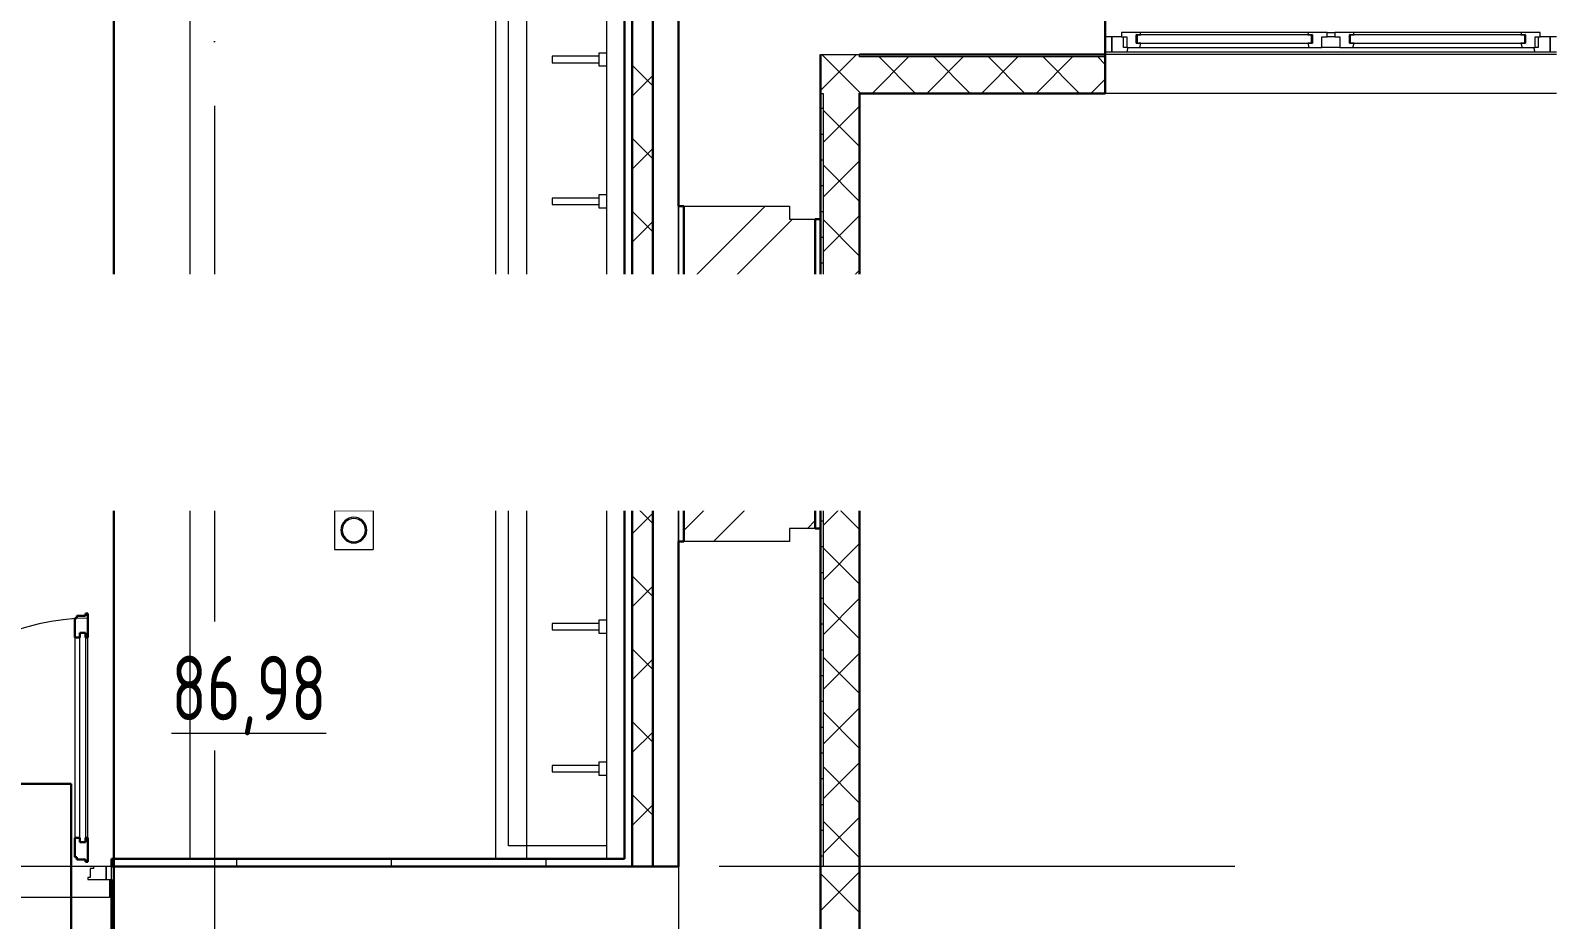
# Model space of a CAD drawing. Header units: millimetres. Extents: x -396912 to 182286, y -43638 to 41610.
# Drawn here: x -25420 to -19501, y 12467 to 15915 of the extents above; entities that cross this region are included whole.
import ezdxf
from ezdxf import colors
from ezdxf.entities.mleader import LeaderData, LeaderLine
from ezdxf.math import Vec2, Vec3

# ---------------------------------------------------------------- set-up
doc = ezdxf.new("R2010")
doc.units = ezdxf.units.MM
doc.linetypes.add('ADSK_Линия сетки', pattern=[25, 20, -2.5, 0, -2.5])
doc.linetypes.add('ADSK_Сверху', pattern=[450, 300, -150])
for name, color, linetype, lineweight in [('_ Окна', 7, 'Continuous', 9), ('RC-Выноски', 7, 'Continuous', 0), ('Двери', 252, 'Continuous', 9), ('Линии', 7, 'Continuous', 9), ('лс', 5, 'Continuous', 30), ('Марки помещений', 252, 'Continuous', 20), ('Окна', 252, 'Continuous', 9), ('Оси', 252, 'Continuous', 9), ('Перекрытие', 252, 'Continuous', 18), ('Сантехника', 252, 'Continuous', 9), ('Стены внутренние', 7, 'Continuous', 18), ('Стены наружные', 7, 'Continuous', 18), ('Стены штриховка', 7, 'Continuous', 9)]:
    doc.layers.add(name, color=color, linetype=linetype, lineweight=lineweight)
doc.layers.add('Двери открывание', color=7, linetype='Continuous', lineweight=9, true_color=0xc0c0c0)
doc.styles.add('GOST Common_3', font='', dxfattribs={"height": 3.5})
doc.styles.add('RubezhCAD', font='', dxfattribs={"oblique": 10})
doc.styles.get('GOST Common_3').set_extended_font_data('GOST 2.304 type A')
doc.styles.get('RubezhCAD').set_extended_font_data('GOST type A')

# ---------------------------------------------------------------- blocks, each defined once
blk = doc.blocks.new('1 этаж')
at = {"layer": '_ Окна', "color": 251, "lineweight": 18, "true_color": 0x636466}
for p, q in [((-26833.8, 14989.3), (-26889.8, 14989.3)), ((-26889.8, 14989.3), (-26889.8, 14972.3)), ((-26832.8, 14988.3), (-26833.8, 14989.3)), ((-26831.8, 14989.3), (-26832.8, 14988.3)), ((-26832.8, 14948.3), (-26832.8, 14980.3)), ((-26832.8, 14980.3), (-26814.8, 14980.3)), ((-26817.2, 14989.3), (-26831.8, 14989.3)), ((-26814.8, 14980.3), (-26817.2, 14989.3)), ((-26165.4, 14989.3), (-26167.8, 14980.3)), ((-26167.8, 14980.3), (-26149.8, 14980.3)), ((-26150.8, 14989.3), (-26165.4, 14989.3)), ((-26149.8, 14988.3), (-26150.8, 14989.3)), ((-26148.8, 14989.3), (-26149.8, 14988.3)), ((-26149.8, 14980.3), (-26149.8, 14948.3)), ((-26092.8, 14989.3), (-26148.8, 14989.3)), ((-26092.8, 14972.3), (-26092.8, 14989.3)), ((-26006.8, 14989.3), (-26062.8, 14989.3)), ((-26062.8, 14989.3), (-26062.8, 14972.3)), ((-26005.8, 14988.3), (-26006.8, 14989.3)), ((-26004.8, 14989.3), (-26005.8, 14988.3)), ((-26005.8, 14948.3), (-26005.8, 14980.3)), ((-26005.8, 14980.3), (-25987.8, 14980.3)), ((-25990.2, 14989.3), (-26004.8, 14989.3)), ((-25987.8, 14980.3), (-25990.2, 14989.3)), ((-25338.4, 14989.3), (-25340.8, 14980.3)), ((-25340.8, 14980.3), (-25322.8, 14980.3)), ((-25323.8, 14989.3), (-25338.4, 14989.3)), ((-25322.8, 14988.3), (-25323.8, 14989.3)), ((-25321.8, 14989.3), (-25322.8, 14988.3)), ((-25322.8, 14980.3), (-25322.8, 14948.3)), ((-25265.8, 14989.3), (-25321.8, 14989.3)), ((-25265.8, 14972.3), (-25265.8, 14989.3)), ((-26889.8, 14972.3), (-26927.8, 14972.3)), ((-26927.8, 14972.3), (-26927.8, 14914.3)), ((-26889.8, 14972.3), (-26869.8, 14972.3)), ((-26881.8, 14931.3), (-26881.8, 14972.3)), ((-26869.8, 14931.3), (-26881.8, 14931.3)), ((-26869.8, 14972.3), (-26869.8, 14931.3)), ((-26869.8, 14931.3), (-26819.4, 14931.3)), ((-26868.4, 14914.3), (-26863.8, 14931.3)), ((-26814.8, 14948.3), (-26832.8, 14948.3)), ((-26819.4, 14931.3), (-26814.8, 14948.3)), ((-26149.8, 14948.3), (-26167.8, 14948.3)), ((-26167.8, 14948.3), (-26163.2, 14931.3)), ((-26163.2, 14931.3), (-26112.8, 14931.3)), ((-26112.8, 14931.3), (-26112.8, 14972.3)), ((-26112.8, 14972.3), (-26092.8, 14972.3)), ((-26062.8, 14972.3), (-26042.8, 14972.3)), ((-26042.8, 14972.3), (-26042.8, 14931.3)), ((-26042.8, 14931.3), (-25992.4, 14931.3)), ((-25987.8, 14948.3), (-26005.8, 14948.3)), ((-25992.4, 14931.3), (-25987.8, 14948.3)), ((-25322.8, 14948.3), (-25340.8, 14948.3)), ((-25340.8, 14948.3), (-25336.2, 14931.3)), ((-25336.2, 14931.3), (-25285.8, 14931.3)), ((-25291.8, 14931.3), (-25287.2, 14914.3)), ((-25285.8, 14931.3), (-25285.8, 14972.3)), ((-25285.8, 14972.3), (-25265.8, 14972.3)), ((-25273.8, 14931.3), (-25285.8, 14931.3)), ((-25273.8, 14972.3), (-25273.8, 14931.3)), ((-25227.8, 14972.3), (-25265.8, 14972.3)), ((-25227.8, 14914.3), (-25227.8, 14972.3)), ((-26927.8, 14914.3), (-26868.4, 14914.3)), ((-25287.2, 14914.3), (-25227.8, 14914.3))]:
    blk.add_line(p, q, dxfattribs=at)
at = {"layer": '_ Окна', "color": 251, "true_color": 0x636466}
for p, q in [((-26829.8, 14980.3), (-26832.8, 14980.3)), ((-26832.8, 14980.3), (-26832.8, 14948.3)), ((-26152.8, 14980.3), (-26829.8, 14980.3)), ((-26829.8, 14980.3), (-26829.8, 14948.3)), ((-26829.8, 14948.3), (-26829.8, 14980.3)), ((-26152.8, 14948.3), (-26152.8, 14980.3)), ((-26152.8, 14980.3), (-26152.8, 14948.3)), ((-26149.8, 14980.3), (-26152.8, 14980.3)), ((-26149.8, 14948.3), (-26149.8, 14980.3)), ((-26002.8, 14980.3), (-26005.8, 14980.3)), ((-26005.8, 14980.3), (-26005.8, 14948.3)), ((-25325.8, 14980.3), (-26002.8, 14980.3)), ((-26002.8, 14980.3), (-26002.8, 14948.3)), ((-26002.8, 14948.3), (-26002.8, 14980.3)), ((-25325.8, 14948.3), (-25325.8, 14980.3)), ((-25325.8, 14980.3), (-25325.8, 14948.3)), ((-25322.8, 14980.3), (-25325.8, 14980.3)), ((-25322.8, 14948.3), (-25322.8, 14980.3)), ((-26927.8, 14972.3), (-26952.8, 14972.3)), ((-26927.8, 14914.3), (-26927.8, 14972.3)), ((-26832.8, 14948.3), (-26829.8, 14948.3)), ((-26829.8, 14948.3), (-26152.8, 14948.3)), ((-26152.8, 14948.3), (-26149.8, 14948.3)), ((-26005.8, 14948.3), (-26002.8, 14948.3)), ((-26002.8, 14948.3), (-25325.8, 14948.3)), ((-25325.8, 14948.3), (-25322.8, 14948.3)), ((-25202.8, 14972.3), (-25227.8, 14972.3)), ((-25227.8, 14972.3), (-25227.8, 14914.3)), ((-26952.8, 14914.3), (-26927.8, 14914.3)), ((-25227.8, 14914.3), (-25202.8, 14914.3))]:
    blk.add_line(p, q, dxfattribs=at)
at = {"layer": 'Двери', "color": 251, "lineweight": 30, "true_color": 0x636466}
for p, q in [((-30907.8, 12727.3), (-30941.8, 12727.3)), ((-30941.8, 12727.3), (-30941.8, 12718.3)), ((-30899.8, 12736.3), (-30907.8, 12736.3)), ((-30907.8, 12736.3), (-30907.8, 12727.3)), ((-30899.8, 12642.3), (-30899.8, 12736.3)), ((-30941.8, 12718.3), (-30949.8, 12718.3)), ((-30949.8, 12718.3), (-30949.8, 12642.3)), ((-30949.8, 12642.3), (-30929.8, 12642.3)), ((-30929.8, 12642.3), (-30929.8, 12660.3)), ((-30929.8, 12660.3), (-30908.8, 12660.3)), ((-30908.8, 12660.3), (-30908.8, 12642.3)), ((-30908.8, 12642.3), (-30899.8, 12642.3)), ((-30949.8, 11866.3), (-30949.8, 11790.3)), ((-30949.8, 11866.3), (-30929.8, 11866.3)), ((-30929.8, 11866.3), (-30929.8, 11848.3)), ((-30929.8, 11848.3), (-30908.8, 11848.3)), ((-30908.8, 11866.3), (-30899.8, 11866.3)), ((-30908.8, 11848.3), (-30908.8, 11866.3)), ((-30899.8, 11772.3), (-30899.8, 11866.3)), ((-30949.8, 11790.3), (-30941.8, 11790.3)), ((-30941.8, 11790.3), (-30941.8, 11781.3)), ((-30941.8, 11781.3), (-30907.8, 11781.3)), ((-30907.8, 11781.3), (-30907.8, 11772.3)), ((-30907.8, 11772.3), (-30899.8, 11772.3))]:
    blk.add_line(p, q, dxfattribs=at)
at = {"layer": 'Двери', "color": 251, "true_color": 0x636466}
for p, q in [((-30949.8, 12642.3), (-30949.8, 11866.3)), ((-30929.8, 11848.3), (-30929.8, 12660.3)), ((-30929.8, 12660.3), (-30908.8, 12660.3)), ((-30908.8, 12660.3), (-30908.8, 11848.3)), ((-30899.8, 11866.3), (-30899.8, 12642.3)), ((-30908.8, 11848.3), (-30929.8, 11848.3)), ((-30876.8, 11746.3), (-30890.8, 11746.3)), ((-30890.8, 11746.3), (-30890.8, 11712.3)), ((-30876.8, 11754.3), (-30876.8, 11746.3)), ((-30827.8, 11754.3), (-30876.8, 11754.3)), ((-30807.8, 11754.3), (-30827.8, 11754.3)), ((-30827.8, 11754.3), (-30827.8, 11704.3)), ((-30827.8, 11704.3), (-30827.8, 11754.3)), ((-30807.8, 11704.3), (-30807.8, 11754.3)), ((-30890.8, 11712.3), (-30899.8, 11712.3)), ((-30899.8, 11712.3), (-30899.8, 11704.3)), ((-30899.8, 11704.3), (-30827.8, 11704.3)), ((-30827.8, 11704.3), (-30807.8, 11704.3))]:
    blk.add_line(p, q, dxfattribs=at)
at = {"layer": 'Двери открывание', "color": 251, "true_color": 0x636466}
blk.add_arc((-30881.8, 11772.3), 946, 91.09026, 180, dxfattribs=at)
at = {"layer": 'Линии', "color": 251, "linetype": 'ADSK_Сверху', "ltscale": 100, "true_color": 0x636466}
for p, q in [((-29317.7, 16914.3), (-29317.7, 11784.3)), ((-29197.7, 16914.3), (-29197.7, 11784.3))]:
    blk.add_line(p, q, dxfattribs=at)
at = {"layer": 'Окна', "color": 251, "true_color": 0x636466}
for p, q in [((-26831.8, 14989.3), (-26833.8, 14989.3)), ((-26165.4, 14989.3), (-26817.2, 14989.3)), ((-26148.8, 14989.3), (-26150.8, 14989.3)), ((-26092.8, 14989.3), (-26062.8, 14989.3)), ((-26004.8, 14989.3), (-26006.8, 14989.3)), ((-25338.4, 14989.3), (-25990.2, 14989.3)), ((-25321.8, 14989.3), (-25323.8, 14989.3)), ((-26819.4, 14931.3), (-26163.2, 14931.3)), ((-26042.8, 14931.3), (-26112.8, 14931.3)), ((-26062.8, 14972.3), (-26092.8, 14972.3)), ((-25992.4, 14931.3), (-25336.2, 14931.3)), ((-26868.4, 14914.3), (-25287.2, 14914.3))]:
    blk.add_line(p, q, dxfattribs=at)
at = {"layer": 'Оси', "color": 251, "linetype": 'ADSK_Линия сетки', "ltscale": 100, "true_color": 0x636466}
for p, q in [((-30407.8, 32204.9), (-30407.8, -33771.9)), ((-28607.8, 32204.9), (-28607.8, -33771.9)), ((-26450.4, 11754.3), (-72530.1, 11754.3))]:
    blk.add_line(p, q, dxfattribs=at)
at = {"layer": 'Перекрытие', "color": 251, "ltscale": 100, "true_color": 0x636466}
for p, q in [((-30502.7, 11784.3), (-30502.7, 16884.3)), ((-29942.6, 13134.3), (-29942.6, 12984.3)), ((-29792.6, 13134.3), (-29942.6, 13134.3)), ((-29792.6, 13134.3), (-29792.6, 12984.3)), ((-29942.6, 12984.3), (-29792.6, 12984.3)), ((-30876.8, 11754.3), (-32488.8, 11754.3))]:
    blk.add_line(p, q, dxfattribs=at)
at = {"layer": 'Сантехника', "color": 251, "true_color": 0x636466}
for p, q in [((-29317.7, 16884.3), (-29317.7, 11784.3)), ((-28887.8, 16884.3), (-28887.8, 11784.3)), ((-29267.6, 11834.3), (-29267.6, 16834.3)), ((-28917.8, 14896.8), (-29097.8, 14896.8)), ((-29097.8, 14896.8), (-29097.8, 14871.8)), ((-29097.8, 14871.8), (-28917.8, 14871.8)), ((-28887.8, 14909.3), (-28917.8, 14909.3)), ((-28917.8, 14909.3), (-28917.8, 14859.3)), ((-28917.8, 14859.3), (-28887.8, 14859.3)), ((-28917.8, 14346.8), (-29097.8, 14346.8)), ((-29097.8, 14346.8), (-29097.8, 14321.8)), ((-28887.8, 14359.3), (-28917.8, 14359.3)), ((-28917.8, 14359.3), (-28917.8, 14309.3)), ((-29097.8, 14321.8), (-28917.8, 14321.8)), ((-28917.8, 14309.3), (-28887.8, 14309.3)), ((-28917.8, 13796.8), (-29097.8, 13796.8)), ((-29097.8, 13796.8), (-29097.8, 13771.8)), ((-28887.8, 13809.3), (-28917.8, 13809.3)), ((-28917.8, 13809.3), (-28917.8, 13759.3)), ((-29097.8, 13771.8), (-28917.8, 13771.8)), ((-28917.8, 13759.3), (-28887.8, 13759.3)), ((-28887.8, 13259.3), (-28917.8, 13259.3)), ((-28917.8, 13259.3), (-28917.8, 13209.3)), ((-28917.8, 13246.8), (-29097.8, 13246.8)), ((-29097.8, 13246.8), (-29097.8, 13221.8)), ((-29097.8, 13221.8), (-28917.8, 13221.8)), ((-28917.8, 13209.3), (-28887.8, 13209.3)), ((-28917.8, 12696.8), (-29097.8, 12696.8)), ((-29097.8, 12696.8), (-29097.8, 12671.8)), ((-29097.8, 12671.8), (-28917.8, 12671.8)), ((-28887.8, 12709.3), (-28917.8, 12709.3)), ((-28917.8, 12709.3), (-28917.8, 12659.3)), ((-28917.8, 12659.3), (-28887.8, 12659.3)), ((-28917.8, 12146.8), (-29097.8, 12146.8)), ((-29097.8, 12146.8), (-29097.8, 12121.8)), ((-28887.8, 12159.3), (-28917.8, 12159.3)), ((-28917.8, 12159.3), (-28917.8, 12109.3)), ((-29097.8, 12121.8), (-28917.8, 12121.8)), ((-28917.8, 12109.3), (-28887.8, 12109.3)), ((-28887.8, 11834.3), (-29267.6, 11834.3))]:
    blk.add_line(p, q, dxfattribs=at)
for radius, start, end in [(50, 0, 180), (45, 0, 180), (50, 180, 0), (45, 180, 0)]:
    blk.add_arc((-29867.6, 13059.3), radius, start, end, dxfattribs=at)
at = {"layer": 'Стены внутренние', "color": 251, "lineweight": 30, "true_color": 0x636466}
for p, q in [((-28607.8, 15454.3), (-28607.8, 14315.3)), ((-26952.8, 14904.3), (-26952.8, 15454.3)), ((-28057.8, 14904.3), (-28057.8, 14752.3)), ((-27905.8, 14904.3), (-26952.8, 14904.3)), ((-26952.8, 14752.3), (-26952.8, 14894.3)), ((-27905.8, 14752.3), (-26952.8, 14752.3)), ((-27905.8, 11052.3), (-27905.8, 14752.3)), ((-28607.8, 14315.3), (-28587.8, 14315.3)), ((-28077.8, 14265.3), (-28057.8, 14265.3)), ((-28057.8, 13065.3), (-28077.8, 13065.3)), ((-28057.8, 11204.3), (-28057.8, 13065.3)), ((-28607.8, 13015.3), (-28607.8, 11754.3)), ((-28587.8, 13015.3), (-28607.8, 13015.3)), ((-28607.8, 11754.3), (-28707.8, 11754.3)), ((-30807.8, 11704.3), (-30807.8, 11204.3))]:
    blk.add_line(p, q, dxfattribs=at)
at = {"layer": 'Стены внутренние', "color": 251, "true_color": 0x636466}
for p, q in [((-28057.8, 14904.3), (-27905.8, 14904.3)), ((-25202.8, 14904.3), (-26952.8, 14904.3)), ((-25202.8, 14752.3), (-26952.8, 14752.3)), ((-28607.8, 13015.3), (-28607.8, 14315.3)), ((-28587.8, 14315.3), (-28177.8, 14315.3)), ((-28177.8, 14315.3), (-28177.8, 14265.3)), ((-28177.8, 14265.3), (-28077.8, 14265.3)), ((-28077.8, 13065.3), (-28177.8, 13065.3)), ((-28177.8, 13065.3), (-28177.8, 13015.3)), ((-28177.8, 13015.3), (-28587.8, 13015.3))]:
    blk.add_line(p, q, dxfattribs=at)
at = {"layer": 'Стены внутренние', "color": 251, "linetype": 'Continuous', "lineweight": 9, "true_color": 0x636466}
for p, q in [((-28057.8, 14764.6), (-27918.2, 14904.3)), ((-27902.3, 14754.3), (-28052.3, 14904.3)), ((-27856, 14754.3), (-27716, 14894.3)), ((-27690.2, 14754.3), (-27830.2, 14894.3)), ((-27643.9, 14754.3), (-27503.9, 14894.3)), ((-27478.1, 14754.3), (-27618.1, 14894.3)), ((-27431.8, 14754.3), (-27291.8, 14894.3)), ((-27265.9, 14754.3), (-27405.9, 14894.3)), ((-27219.6, 14754.3), (-27079.6, 14894.3)), ((-27053.8, 14754.3), (-27193.8, 14894.3)), ((-26952.8, 14865.4), (-26981.7, 14894.3)), ((-27007.5, 14754.3), (-26954.8, 14807)), ((-27238, 14754.3), (-27239.2, 14752.3)), ((-27028.8, 14752.3), (-27030, 14754.3)), ((-28047.8, 14562.5), (-27907.8, 14702.5)), ((-27907.8, 14547.6), (-28047.8, 14687.6)), ((-28047.8, 14350.4), (-27907.8, 14490.4)), ((-27907.8, 14335.5), (-28047.8, 14475.5)), ((-28047.8, 14138.2), (-27907.8, 14278.2)), ((-27907.8, 14123.3), (-28047.8, 14263.3)), ((-28047.8, 13926.1), (-27907.8, 14066.1)), ((-27907.8, 13911.2), (-28047.8, 14051.2)), ((-28047.8, 13714), (-27907.8, 13854)), ((-27907.8, 13699.1), (-28047.8, 13839.1)), ((-28047.8, 13501.8), (-27907.8, 13641.8)), ((-27907.8, 13486.9), (-28047.8, 13626.9)), ((-28047.8, 13289.7), (-27907.8, 13429.7)), ((-27907.8, 13274.8), (-28047.8, 13414.8)), ((-28047.8, 13077.6), (-27907.8, 13217.6)), ((-27907.8, 13062.7), (-28047.8, 13202.7)), ((-28047.8, 12865.4), (-27907.8, 13005.4)), ((-27907.8, 12850.5), (-28047.8, 12990.5)), ((-28047.8, 12653.3), (-27907.8, 12793.3)), ((-27907.8, 12638.4), (-28047.8, 12778.4)), ((-28047.8, 12441.2), (-27907.8, 12581.2)), ((-27907.8, 12426.3), (-28047.8, 12566.3)), ((-28047.8, 12229), (-27907.8, 12369)), ((-27907.8, 12214.1), (-28047.8, 12354.1)), ((-28047.8, 12016.9), (-27907.8, 12156.9)), ((-27907.8, 12002), (-28047.8, 12142)), ((-27905.8, 11972), (-27907.8, 11968.5)), ((-28047.8, 11804.8), (-27907.8, 11944.8)), ((-27907.8, 11789.9), (-28047.8, 11929.9)), ((-28057.8, 11582.6), (-27907.8, 11732.6)), ((-27907.8, 11577.7), (-28057.8, 11727.7))]:
    blk.add_line(p, q, dxfattribs=at)
at = {"layer": 'Стены наружные', "color": 251, "lineweight": 30, "true_color": 0x636466}
for p, q in [((-28817.8, 16884.3), (-28817.8, 11784.3)), ((-28787.8, 16914.3), (-28787.8, 11754.3)), ((-28707.8, 11754.3), (-28707.8, 16914.3)), ((-26952.8, 14894.3), (-26952.8, 14904.3)), ((-28057.8, 14752.3), (-28057.8, 13065.3)), ((-28587.8, 14315.3), (-28587.8, 13015.3)), ((-28077.8, 13065.3), (-28077.8, 14265.3)), ((-28817.8, 11784.3), (-30807.8, 11784.3)), ((-30807.8, 11784.3), (-30807.8, 11754.3)), ((-30807.8, 11754.3), (-28707.8, 11754.3))]:
    blk.add_line(p, q, dxfattribs=at)
at = {"layer": 'Стены наружные', "color": 251, "linetype": 'Continuous', "lineweight": 9, "true_color": 0x636466}
for p, q in [((-28707.8, 14781.9), (-28787.8, 14861.9)), ((-28787.8, 14741.7), (-28707.8, 14821.7)), ((-28047.8, 14694), (-28057.8, 14694)), ((-28707.8, 14499.1), (-28787.8, 14579.1)), ((-28047.8, 14594), (-28057.8, 14594)), ((-28787.8, 14458.9), (-28707.8, 14538.9)), ((-28047.8, 14494), (-28057.8, 14494)), ((-28047.8, 14394), (-28057.8, 14394)), ((-28707.8, 14216.2), (-28787.8, 14296.2)), ((-28587.8, 14000.2), (-28272.7, 14315.3)), ((-28587.8, 14314.5), (-28587, 14315.3)), ((-28587.8, 13843.1), (-28165.6, 14265.3)), ((-28047.8, 14294), (-28057.8, 14294)), ((-28787.8, 14176), (-28707.8, 14256)), ((-28047.8, 14194), (-28057.8, 14194)), ((-28047.8, 14094), (-28057.8, 14094)), ((-28587.8, 13528.8), (-28077.8, 14038.8)), ((-28707.8, 13933.4), (-28787.8, 14013.4)), ((-28787.8, 13893.2), (-28707.8, 13973.2)), ((-28047.8, 13994), (-28057.8, 13994)), ((-28587.8, 13371.6), (-28077.8, 13881.6)), ((-28047.8, 13894), (-28057.8, 13894)), ((-28047.8, 13794), (-28057.8, 13794)), ((-28707.8, 13650.5), (-28787.8, 13730.5)), ((-28787.8, 13610.4), (-28707.8, 13690.4)), ((-28047.8, 13694), (-28057.8, 13694)), ((-28587.8, 13057.3), (-28077.8, 13567.3)), ((-28047.8, 13594), (-28057.8, 13594)), ((-28707.8, 13367.7), (-28787.8, 13447.7)), ((-28047.8, 13494), (-28057.8, 13494)), ((-28787.8, 13327.5), (-28707.8, 13407.5)), ((-28472.7, 13015.3), (-28077.8, 13410.1)), ((-28047.8, 13394), (-28057.8, 13394)), ((-28047.8, 13294), (-28057.8, 13294)), ((-28707.8, 13084.9), (-28787.8, 13164.9)), ((-28047.8, 13194), (-28057.8, 13194)), ((-28787.8, 13044.7), (-28707.8, 13124.7)), ((-28108.3, 13065.3), (-28077.8, 13095.8)), ((-28047.8, 13094), (-28057.8, 13094)), ((-28047.8, 12994), (-28057.8, 12994)), ((-28707.8, 12802), (-28787.8, 12882)), ((-28047.8, 12894), (-28057.8, 12894)), ((-28787.8, 12761.8), (-28707.8, 12841.8)), ((-28047.8, 12794), (-28057.8, 12794)), ((-28047.8, 12694), (-28057.8, 12694)), ((-28707.8, 12519.2), (-28787.8, 12599.2)), ((-28787.8, 12479), (-28707.8, 12559)), ((-28047.8, 12594), (-28057.8, 12594)), ((-28047.8, 12494), (-28057.8, 12494)), ((-28047.8, 12394), (-28057.8, 12394)), ((-28707.8, 12236.3), (-28787.8, 12316.3)), ((-28787.8, 12196.1), (-28707.8, 12276.1)), ((-28047.8, 12294), (-28057.8, 12294)), ((-28047.8, 12194), (-28057.8, 12194)), ((-28047.8, 12094), (-28057.8, 12094)), ((-28707.8, 11953.5), (-28787.8, 12033.5)), ((-28787.8, 11913.3), (-28707.8, 11993.3)), ((-28047.8, 11994), (-28057.8, 11994)), ((-28047.8, 11894), (-28057.8, 11894)), ((-30321.8, 11754.3), (-30321.8, 11784.3)), ((-29721.8, 11754.3), (-29721.8, 11784.3)), ((-29121.8, 11754.3), (-29121.8, 11784.3)), ((-28047.8, 11794), (-28057.8, 11794))]:
    blk.add_line(p, q, dxfattribs=at)
at = {"layer": 'Стены наружные', "color": 251, "true_color": 0x636466}
for p, q in [((-30815.3, 11704.3), (-30815.3, 11634.3)), ((-30815.3, 11634.3), (-32550.3, 11634.3))]:
    blk.add_line(p, q, dxfattribs=at)
at = {"layer": 'Стены штриховка', "color": 251, "true_color": 0x636466}
for p, q in [((-27905.8, 14894.3), (-27905.8, 14904.3)), ((-26952.8, 14894.3), (-27905.8, 14894.3)), ((-26952.8, 14828.3), (-26954.8, 14828.3)), ((-26954.8, 14754.3), (-26954.8, 14828.3)), ((-28057.8, 14752.3), (-28047.8, 14752.3)), ((-28047.8, 14752.3), (-28047.8, 11754.3)), ((-27907.8, 14754.3), (-26954.8, 14754.3)), ((-27907.8, 11052.3), (-27907.8, 14754.3)), ((-27905.8, 14752.3), (-27907.8, 14752.3)), ((-28047.8, 11754.3), (-28057.8, 11754.3))]:
    blk.add_line(p, q, dxfattribs=at)
at = {"layer": 'Марки помещений', "color": 251, "true_color": 0x636466, "style": 'GOST Common_3', "width": 0.9}
blk.add_text('%%U86,98', height=250, dxfattribs=at).set_placement((-30574.8, 12321.7))
blk = doc.blocks.new('_None')

msp = doc.modelspace()

# ---------------------------------------------------------------- linework, layer by layer
at = {"layer": 'лс', "color": 104}
msp.add_line((-25262.4, 12992.8), (-25262.4, -12047.3), dxfattribs=at)

# ---------------------------------------------------------------- block references
msp.add_blockref('1 этаж', (5702.1, 918.2))

# ---------------------------------------------------------------- next in the draw order: leaders
at = {"layer": 'RC-Выноски'}
ml = msp.add_multileader_mtext('Standard', dxfattribs=at)
ml.set_content('ВВГнг(А)-LSLTx 2х1,5\\Pв подвал', color=256, style='RubezhCAD')
ml.set_leader_properties()
ml.set_arrow_properties(name='NONE')
ml.build(insert=Vec2(0, 0))
ml.multileader.update_dxf_attribs({"has_text_frame": 1, "text_left_attachment_type": 6, "text_right_attachment_type": 6, "dogleg_length": 2, "arrow_head_size": 400, "scale": 100})
ctx = ml.context
ctx.base_point, ctx.scale, ctx.char_height, ctx.arrow_head_size, ctx.landing_gap_size, ctx.plane_origin = Vec3(-33701.3, 9570.1), 100, 250, 400, 100, Vec3(-525844.7, -429537.1)
ctx.left_attachment, ctx.right_attachment, ctx.text_align_type = 6, 6, 1
notes = []
notes.append((ctx, [(1, (1, 1, 0), (-30435.9, 9570.1), (-1, 0), 200, [(0, [(-27186.1, 13434.8)], 0, [])])]))
ctx.mtext.insert, ctx.mtext.width, ctx.mtext.defined_height, ctx.mtext.alignment, ctx.mtext.flow_direction = Vec3(-32168.6, 9870.1), 4286.589, 1161.1, 2, 5
ctx.mtext.has_bg_fill, ctx.mtext.bg_color, ctx.mtext.bg_scale_factor, ctx.mtext.bg_transparency, ctx.mtext.use_window_bg_color = 1, -1027028792, 1.5, 0, 1
for ctx, leaders in notes:
    for number, flags, end, landing, length, lines in leaders:
        leader = LeaderData()
        leader.index, (leader.has_last_leader_line, leader.has_dogleg_vector, leader.attachment_direction) = number, flags
        leader.last_leader_point, leader.dogleg_vector, leader.dogleg_length = Vec3(end), Vec3(landing), length
        for number, points, colour, breaks in lines:
            line = LeaderLine()
            line.index, line.vertices, line.color, line.breaks = number, Vec3.list(points), colors.encode_raw_color(colour), breaks
            leader.lines.append(line)
        ctx.leaders.append(leader)

# ---------------------------------------------------------------- next in the draw order: linework, layer by layer
at = {"layer": 'лс', "color": 104}
msp.add_line((-25096.3, 19047.9), (-25096.3, -11913), dxfattribs=at)

# ---------------------------------------------------------------- next in the draw order: leaders
at = {"layer": 'RC-Выноски'}
ml = msp.add_multileader_mtext('Standard', dxfattribs=at)
ml.set_content('ВВГнг(А)-LSLTx 2х1,5\\Pс 1 этажа', color=256, style='RubezhCAD')
ml.set_leader_properties()
ml.set_arrow_properties(name='NONE')
ml.build(insert=Vec2(0, 0))
ml.multileader.update_dxf_attribs({"has_text_frame": 1, "text_left_attachment_type": 6, "text_right_attachment_type": 6, "dogleg_length": 2, "arrow_head_size": 400, "scale": 100})
ctx = ml.context
ctx.base_point, ctx.scale, ctx.char_height, ctx.arrow_head_size, ctx.landing_gap_size, ctx.plane_origin = Vec3(-199431.7, 14544), 100, 250, 400, 100, Vec3(-698623.1, -430319.8)
ctx.left_attachment, ctx.right_attachment, ctx.text_align_type = 6, 6, 1
notes = []
notes.append((ctx, [(0, (1, 1, 0), (-199631.7, 14544), (1, 0), 200, [(0, [(-199964.5, 12652.1)], 0, [])])]))
ctx.mtext.insert, ctx.mtext.width, ctx.mtext.defined_height, ctx.mtext.alignment, ctx.mtext.flow_direction = Vec3(-197899, 14844), 3675.152, 1161.1, 2, 5
ctx.mtext.has_bg_fill, ctx.mtext.bg_color, ctx.mtext.bg_scale_factor, ctx.mtext.bg_transparency, ctx.mtext.use_window_bg_color = 1, -1027028792, 1.5, 0, 1
for ctx, leaders in notes:
    for number, flags, end, landing, length, lines in leaders:
        leader = LeaderData()
        leader.index, (leader.has_last_leader_line, leader.has_dogleg_vector, leader.attachment_direction) = number, flags
        leader.last_leader_point, leader.dogleg_vector, leader.dogleg_length = Vec3(end), Vec3(landing), length
        for number, points, colour, breaks in lines:
            line = LeaderLine()
            line.index, line.vertices, line.color, line.breaks = number, Vec3.list(points), colors.encode_raw_color(colour), breaks
            leader.lines.append(line)
        ctx.leaders.append(leader)

# ---------------------------------------------------------------- next in the draw order: linework, layer by layer
at = {"layer": 'лс', "color": 104}
msp.add_line((-27628.1, 12992.8), (-25262.4, 12992.8), dxfattribs=at)

doc.saveas('drawing.dxf')
